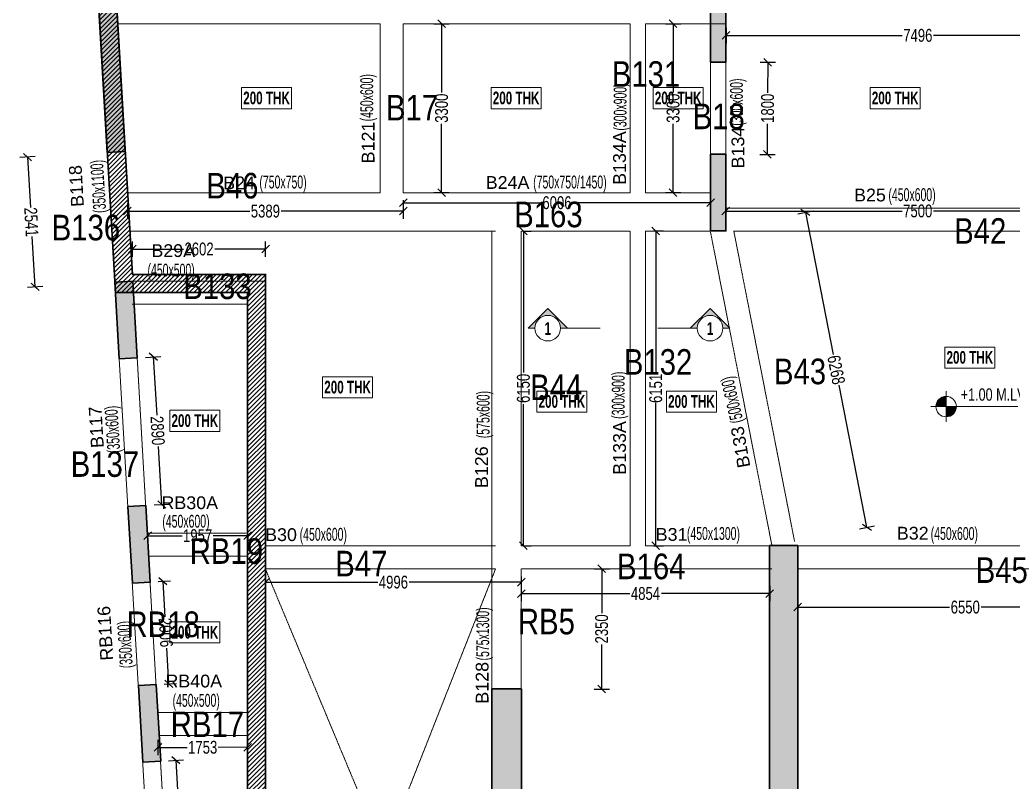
# Model space of a CAD drawing. Header units: millimetres. Extents: x 1 to 75736, y 43 to 63537.
# Drawn here: x 2665 to 22072, y 31854 to 46750 of the extents above; entities that cross this region are included whole.
import ezdxf
from ezdxf.enums import TextEntityAlignment as Align

# ---------------------------------------------------------------- set-up
doc = ezdxf.new("R2010")
doc.units = ezdxf.units.MM
doc.linetypes.add('HIDDEN', pattern=[0.375, 0.25, -0.125])
for name, color, linetype, lineweight in [('A-FLOR-IDEN', 11, 'Continuous', 9), ('A-HIDD-ABVE', 8, 'HIDDEN', 20), ('G-____-____-DIMS', 7, 'Continuous', 9), ('G-ANNO-SYMB', 1, 'Continuous', 9), ('S-BEAM', 7, 'Continuous', 18), ('S-BEAM-IDEN', 2, 'Continuous', 9), ('S-COL HATCH', 9, 'Continuous', 0), ('S-COLS', 5, 'Continuous', 35)]:
    doc.layers.add(name, color=color, linetype=linetype, lineweight=lineweight)
for name, color, linetype in [('Abhinav working', 6, 'Continuous'), ('Beam Nos', 7, 'Continuous'), ('changes', 7, 'Continuous'), ('S-CUTOUT', 1, 'Continuous')]:
    doc.layers.add(name, color=color, linetype=linetype)
doc.styles.add('Dim.s & Anno.(Misc.)', font='ARIALN.TTF')
doc.styles.add('SC-BBS1', font='SansSerif')
doc.styles.add('SOBHA', font='swisscl.ttf')
doc.styles.add('Swis721 LtCn BT', font='swisscl.ttf', dxfattribs={"width": 0.9, "height": 233.355162})
doc.styles.add('Swis721 LtCn BT_1', font='swisscl.ttf', dxfattribs={"height": 240})
doc.styles.add('Swis721 LtCn BT_B', font='', dxfattribs={"width": 0.9, "height": 246.918336})
doc.styles.get('Swis721 LtCn BT_B').set_extended_font_data('Swis721 LtCn BT', bold=True)
doc.dimstyles.new('S-100', dxfattribs={"dimscale": 100, "dimtxt": 2.5, "dimasz": 1.5, "dimexe": 1.5, "dimexo": 1.5, "dimgap": 0.1, "dimtad": 0, "dimdec": 0, "dimrnd": 0.0005, "dimzin": 0, "dimdsep": 46, "dimtxsty": 'SOBHA', "dimblk": 'OBLIQUE', "dimcen": 0.09, "dimclrd": 8, "dimclre": 8, "dimclrt": 6, "dimadec": 0, "dimazin": 0, "dimtfac": 1, "dimtdec": 0, "dimtofl": 0, "dimtmove": 0, "dimatfit": 3, "dimfxl": 1.5, "dimfxlon": 1, "dimtolj": 1, "dimtzin": 0, "dimlwd": -1, "dimlwe": -1, "dimarcsym": 0})

# ---------------------------------------------------------------- blocks, each defined once
blk = doc.blocks.new('Spot Elevations - M_Spot Elevation - Target Filled-23738-FIRST FLOOR  FRAMING PLAN _NTA_')
at = {"layer": 'G-____-____-DIMS'}
h = blk.add_hatch(color=256, dxfattribs=at)
edge = h.paths.add_edge_path(flags=0)
edge.add_line((0, 0), (-2, 0))
edge.add_arc((0, 0), 2, 90, 180, ccw=False)
edge.add_line((0, 2), (0, 0))
h = blk.add_hatch(color=256, dxfattribs=at)
edge = h.paths.add_edge_path(flags=0)
edge.add_line((0, 0), (2, 0))
edge.add_arc((0, 0), 2, 270, 360, ccw=False)
edge.add_line((0, -2), (0, 0))
for p, q in [((0, -3), (0, 3)), ((-3, 0), (14, 0))]:
    blk.add_line(p, q, dxfattribs=at)
blk.add_circle((0, 0), 2, dxfattribs=at)
blk = doc.blocks.new('Detail View - M_Section Head - Structural Type 1-785420-STILT FLOOR FRAMING PLAN')
at = {"layer": 'G-ANNO-SYMB'}
h = blk.add_hatch(color=9, dxfattribs=at)
edge = h.paths.add_edge_path(flags=0)
edge.add_line((-8.5, 0), (-9.86, 0))
edge.add_line((-9.86, 0), (-5.99, 3.87))
edge.add_line((-5.99, 3.87), (-2.12, 0))
edge.add_line((-2.12, 0), (-3.5, 0))
edge.add_arc((-6, 0), 2.5, 360, 540)
for p, q in [((-5.99, 3.87), (-9.86, 0)), ((-5.99, 3.87), (-2.12, 0)), ((-8.5, 0), (-9.86, 0)), ((-3.5, 0), (-2.12, 0))]:
    blk.add_line(p, q, dxfattribs=at)
at = {"layer": 'G-ANNO-SYMB', "color": 5}
for p, q in [((-5.99, 3.87), (-9.86, 0)), ((-2.12, 0), (-5.99, 3.87)), ((-9.86, 0), (-8.5, 0)), ((-3.5, 0), (4.24, 0)), ((-3.5, 0), (-2.12, 0))]:
    blk.add_line(p, q, dxfattribs=at)
at = {"layer": 'G-ANNO-SYMB'}
blk.add_arc((-6, 0), 2.5, 360, 180, dxfattribs=at)
at = {"layer": 'G-ANNO-SYMB', "color": 5}
for start, end in [(360, 180), (180, 360)]:
    blk.add_arc((-6, 0), 2.5, start, end, dxfattribs=at)
blk = doc.blocks.new('A$C89844c14')
at = {"layer": 'S-COL HATCH', "transparency": 33554687}
h = blk.add_hatch(dxfattribs=at)
h.set_pattern_fill('ANSI31', color=256, scale=500)
h.set_pattern_definition([(45, (-31243118.95, 21573255.045), (-44.19417382, 44.19417382), [])])
edge = h.paths.add_edge_path()
edge.add_line((-12641, -10574), (46763, -10574))
edge.add_line((46763, -10574), (50159, -10424))
edge.add_line((50159, -10424), (50159, 18363))
edge.add_arc((65987, 101152), 84288, 235.33184, 259.17631, ccw=False)
edge.add_arc((-8443, 269), 41200, 49.9962, 101.0852)
edge.add_line((-16364, 40700), (-15224, 21151))
edge.add_line((-15224, 21151), (-12641, 21151))
edge.add_line((-12641, 21151), (-12641, -10574))
edge = h.paths.add_edge_path(flags=16)
edge.add_line((-12291, -10224), (46756, -10224))
edge.add_line((46756, -10224), (49809, -10089))
edge.add_line((49809, -10089), (49809, 18075))
edge.add_arc((65987, 101152), 84638, 235.32076, 258.98032, ccw=False)
edge.add_arc((-8443, 269), 40850, 49.9733, 100.6568)
edge.add_line((-15997, 40415), (-14893, 21501))
edge.add_line((-14893, 21501), (-12291, 21501))
edge.add_line((-12291, 21501), (-12291, -10224))
h = blk.add_hatch(color=256, dxfattribs=at)
h.dxf.hatch_style = 1
h.paths.add_polyline_path([(-15224, 27151), (-15573, 27131), (-15384, 23886), (-15034, 23907)])
h = blk.add_hatch(color=256, dxfattribs=at)
h.dxf.hatch_style = 1
h.paths.add_polyline_path([(-3596, 25652), (-3296, 25652), (-3296, 27152), (-3596, 27152)])
h = blk.add_hatch(color=256, dxfattribs=at)
h.dxf.hatch_style = 1
h.paths.add_polyline_path([(-3596, 25652), (-3296, 25652), (-3296, 27152), (-3596, 27152)])
h = blk.add_hatch(color=256, dxfattribs=at)
h.dxf.hatch_style = 1
h.paths.add_polyline_path([(-3596, 22352), (-3296, 22352), (-3296, 23852), (-3596, 23852)])
h = blk.add_hatch(color=256, dxfattribs=at)
h.dxf.hatch_style = 1
h.paths.add_polyline_path([(-3596, 22352), (-3296, 22352), (-3296, 23852), (-3596, 23852)])
h = blk.add_hatch(color=256, dxfattribs=at)
h.dxf.hatch_style = 1
h.paths.add_polyline_path([(-15235, 21349), (-15148, 19852), (-14798, 19872), (-14886, 21370)])
h = blk.add_hatch(color=256, dxfattribs=at)
h.dxf.hatch_style = 1
h.paths.add_polyline_path([(-14979, 16967), (-14892, 15470), (-14543, 15490), (-14630, 16988)])
h = blk.add_hatch(color=256, dxfattribs=at)
h.dxf.hatch_style = 1
h.paths.add_polyline_path([(-14775, 13467), (-14688, 11970), (-14338, 11990), (-14426, 13488)])
at = {"layer": 'S-COLS', "elevation": 0}
for points in [[(-12641, -10574), (46763, -10574), (50159, -10424), (50159, 18363, -0.104418), (18042, 31828, 0.226686), (-16364, 40700), (-15224, 21151), (-12641, 21151)], [(-12291, -10224), (46756, -10224), (49809, -10089), (49809, 18075, -0.103603), (17829, 31550, 0.224825), (-15997, 40415), (-14893, 21501), (-12291, 21501)]]:
    blk.add_lwpolyline(points, format="xyb", close=True, dxfattribs=at)
for points in [[(-15573, 27131), (-15224, 27151), (-15034, 23907), (-15384, 23886)], [(-3596, 25652), (-3296, 25652), (-3296, 27152), (-3596, 27152)], [(-3596, 25652), (-3296, 25652), (-3296, 27152), (-3596, 27152)], [(-3596, 22352), (-3296, 22352), (-3296, 23852), (-3596, 23852)], [(-3596, 22352), (-3296, 22352), (-3296, 23852), (-3596, 23852)], [(-15235, 21349), (-14886, 21370), (-14798, 19872), (-15148, 19852)], [(-14979, 16967), (-14630, 16988), (-14543, 15490), (-14892, 15470)], [(-14775, 13467), (-14426, 13488), (-14338, 11990), (-14688, 11970)]]:
    blk.add_lwpolyline(points, close=True, dxfattribs=at)
blk = doc.blocks.new('A$C0bd9de3c')
at = {"layer": 'S-COL HATCH', "transparency": 33554687}
h = blk.add_hatch(color=256, dxfattribs=at)
h.dxf.hatch_style = 1
h.paths.add_polyline_path([(-2446, 5200), (-2446, 4800), (2304, 4800), (2304, 5200)])
h.paths.add_polyline_path([(-2446, 5200), (-1896, 5200), (-1896, 16200), (-2446, 16200)])
h = blk.add_hatch(color=256, dxfattribs=at)
h.dxf.hatch_style = 1
h.paths.add_polyline_path([(-2086, 1900), (-2086, 2800), (-2486, 2800), (-2486, 2300), (-7296, 2300), (-7296, 13400), (-7871, 13403), (-7871, 1900)])
at = {"layer": 'S-COLS'}
blk.add_lwpolyline([(-2446, 5200), (-2446, 16200), (-1896, 16200), (-1896, 5200), (-2446, 5200)], dxfattribs=at)
blk.add_lwpolyline([(-7871, 1903), (-2086, 1900), (-2086, 2800), (-2486, 2800), (-2486, 2300), (-7296, 2300), (-7296, 13400), (-7871, 13403)], close=True, dxfattribs=at)
blk = doc.blocks.new('_OBLIQUE')
at = {"color": 0, "linetype": 'ByBlock'}
blk.add_line((-0.5, -0.5), (0.5, 0.5), dxfattribs=at)
blk = doc.blocks.new('*D221')
at = {"layer": 'changes', "color": 8, "transparency": 16777216}
for p, q in [((16462, 46596), (16462, 46296)), ((23958, 46596), (23958, 46296)), ((16462, 46446), (19904, 46446)), ((23958, 46446), (20516, 46446))]:
    blk.add_line(p, q, dxfattribs=at)
at = {"layer": 'Defpoints', "color": 0, "transparency": 16777216}
for p in [(16462, 46974), (23958, 46974), (23958, 46446)]:
    blk.add_point(p, dxfattribs=at)
at = {"layer": 'changes', "color": 8, "transparency": 16777216, "xscale": 150, "yscale": 150, "zscale": 150, "rotation": 180}
blk.add_blockref('_OBLIQUE', (16462, 46446), dxfattribs=at)
at = {"layer": 'changes', "color": 8, "transparency": 16777216, "xscale": 150, "yscale": 150, "zscale": 150}
blk.add_blockref('_OBLIQUE', (23958, 46446), dxfattribs=at)
at = {"layer": 'changes', "color": 6, "transparency": 16777216, "insert": (20210, 46446), "char_height": 250, "attachment_point": 5, "style": 'SOBHA'}
blk.add_mtext('\\A1;7496', dxfattribs=at)
blk = doc.blocks.new('*D223')
at = {"layer": 'changes', "color": 8, "transparency": 16777216}
for p, q in [((10756, 46674), (11056, 46674)), ((10906, 46674), (10906, 45330)), ((10906, 43374), (10906, 44717)), ((10756, 43374), (11056, 43374))]:
    blk.add_line(p, q, dxfattribs=at)
at = {"layer": 'Defpoints', "color": 0, "transparency": 16777216}
for p in [(10156, 46674), (10906, 46674), (10156, 43374)]:
    blk.add_point(p, dxfattribs=at)
at = {"layer": 'changes', "color": 8, "transparency": 16777216, "xscale": 150, "yscale": 150, "zscale": 150}
for p, rotation in [((10906, 46674), 90), ((10906, 43374), 270)]:
    blk.add_blockref('_OBLIQUE', p, dxfattribs=dict(at, rotation=rotation))
at = {"layer": 'changes', "color": 6, "transparency": 16777216, "insert": (10906, 45024), "char_height": 250, "attachment_point": 5, "rotation": 90, "style": 'SOBHA'}
blk.add_mtext('\\A1;3300', dxfattribs=at)
blk = doc.blocks.new('*D224')
at = {"layer": 'changes', "color": 8, "transparency": 16777216}
for p, q in [((17127, 45922), (17427, 45921)), ((17277, 45922), (17275, 45326)), ((17272, 44122), (17274, 44718)), ((17122, 44122), (17422, 44121))]:
    blk.add_line(p, q, dxfattribs=at)
at = {"layer": 'Defpoints', "color": 0, "transparency": 16777216}
for p in [(16163, 45925), (16158, 44125), (17272, 44122)]:
    blk.add_point(p, dxfattribs=at)
at = {"layer": 'changes', "color": 8, "transparency": 16777216, "xscale": 150, "yscale": 150, "zscale": 150}
for p, rotation in [((17277, 45922), 89.85025412342412), ((17272, 44122), 269.8502541234241)]:
    blk.add_blockref('_OBLIQUE', p, dxfattribs=dict(at, rotation=rotation))
at = {"layer": 'changes', "color": 6, "transparency": 16777216, "insert": (17275, 45022), "char_height": 250, "attachment_point": 5, "rotation": 89.8503, "style": 'SOBHA'}
blk.add_mtext('\\A1;1800', dxfattribs=at)
blk = doc.blocks.new('*D248')
at = {"layer": 'changes', "color": 8, "transparency": 16777216}
for p, q in [((16458, 43015), (16458, 42865)), ((16458, 43015), (19902, 43015)), ((23958, 43015), (20514, 43015)), ((23958, 43015), (23958, 42865))]:
    blk.add_line(p, q, dxfattribs=at)
at = {"layer": 'Defpoints', "color": 0, "transparency": 16777216}
for p in [(16458, 43074), (23958, 43074), (23958, 43015)]:
    blk.add_point(p, dxfattribs=at)
at = {"layer": 'changes', "color": 8, "transparency": 16777216, "xscale": 150, "yscale": 150, "zscale": 150, "rotation": 180}
blk.add_blockref('_OBLIQUE', (16458, 43015), dxfattribs=at)
at = {"layer": 'changes', "color": 8, "transparency": 16777216, "xscale": 150, "yscale": 150, "zscale": 150}
blk.add_blockref('_OBLIQUE', (23958, 43015), dxfattribs=at)
at = {"layer": 'changes', "color": 6, "transparency": 16777216, "insert": (20208, 43015), "char_height": 250, "attachment_point": 5, "style": 'SOBHA'}
blk.add_mtext('\\A1;7500', dxfattribs=at)
blk = doc.blocks.new('*D249')
at = {"layer": 'changes', "color": 8, "transparency": 16777216}
for p, q in [((17868, 42959), (18163, 43016)), ((18015, 42987), (18557, 40213)), ((19216, 36835), (18674, 39610)), ((19068, 36806), (19363, 36864))]:
    blk.add_line(p, q, dxfattribs=at)
at = {"layer": 'Defpoints', "color": 0, "transparency": 16777216}
for p in [(16162, 42626), (19216, 36835), (17362, 36474)]:
    blk.add_point(p, dxfattribs=at)
at = {"layer": 'changes', "color": 8, "transparency": 16777216, "xscale": 150, "yscale": 150, "zscale": 150}
for p, rotation in [((18015, 42987), 101.0395066773819), ((19216, 36835), 281.0395066773819)]:
    blk.add_blockref('_OBLIQUE', p, dxfattribs=dict(at, rotation=rotation))
at = {"layer": 'changes', "color": 6, "transparency": 16777216, "insert": (18615, 39911), "char_height": 250, "attachment_point": 5, "rotation": 281.0395, "style": 'SOBHA'}
blk.add_mtext('\\A1;6268', dxfattribs=at)
blk = doc.blocks.new('*D250')
at = {"layer": 'changes', "color": 8, "transparency": 16777216}
for p, q in [((12504, 42624), (12654, 42624)), ((12504, 42624), (12504, 39856)), ((12504, 36474), (12504, 39241)), ((12504, 36474), (12654, 36474))]:
    blk.add_line(p, q, dxfattribs=at)
at = {"layer": 'Defpoints', "color": 0, "transparency": 16777216}
for p in [(12462, 42624), (12504, 42624), (12462, 36474)]:
    blk.add_point(p, dxfattribs=at)
at = {"layer": 'changes', "color": 8, "transparency": 16777216, "xscale": 150, "yscale": 150, "zscale": 150}
for p, rotation in [((12504, 42624), 90), ((12504, 36474), 270)]:
    blk.add_blockref('_OBLIQUE', p, dxfattribs=dict(at, rotation=rotation))
at = {"layer": 'changes', "color": 6, "transparency": 16777216, "insert": (12504, 39549), "char_height": 250, "attachment_point": 5, "rotation": 90, "style": 'SOBHA'}
blk.add_mtext('\\A1;6150', dxfattribs=at)
blk = doc.blocks.new('*D251')
at = {"layer": 'changes', "color": 8, "transparency": 16777216}
for p, q in [((17862, 35424), (17862, 35124)), ((24412, 35424), (24412, 35124)), ((17862, 35274), (20830, 35274)), ((24412, 35274), (21445, 35274))]:
    blk.add_line(p, q, dxfattribs=at)
at = {"layer": 'Defpoints', "color": 0, "transparency": 16777216}
for p in [(17862, 36024), (24412, 36024), (24412, 35274)]:
    blk.add_point(p, dxfattribs=at)
at = {"layer": 'changes', "color": 8, "transparency": 16777216, "xscale": 150, "yscale": 150, "zscale": 150, "rotation": 180}
blk.add_blockref('_OBLIQUE', (17862, 35274), dxfattribs=at)
at = {"layer": 'changes', "color": 8, "transparency": 16777216, "xscale": 150, "yscale": 150, "zscale": 150}
blk.add_blockref('_OBLIQUE', (24412, 35274), dxfattribs=at)
at = {"layer": 'changes', "color": 6, "transparency": 16777216, "insert": (21137, 35274), "char_height": 250, "attachment_point": 5, "style": 'SOBHA'}
blk.add_mtext('\\A1;6550', dxfattribs=at)
blk = doc.blocks.new('*D252')
at = {"layer": 'changes', "color": 8, "transparency": 16777216}
for p, q in [((4767, 43162), (4767, 42862)), ((10156, 43162), (10156, 42862)), ((4767, 43012), (7155, 43012)), ((10156, 43012), (7768, 43012))]:
    blk.add_line(p, q, dxfattribs=at)
at = {"layer": 'Defpoints', "color": 0, "transparency": 16777216}
for p in [(4767, 43374, 0), (10156, 43374), (10156, 43012)]:
    blk.add_point(p, dxfattribs=at)
at = {"layer": 'changes', "color": 8, "transparency": 16777216, "xscale": 150, "yscale": 150, "zscale": 150, "rotation": 180}
blk.add_blockref('_OBLIQUE', (4767, 43012), dxfattribs=at)
at = {"layer": 'changes', "color": 8, "transparency": 16777216, "xscale": 150, "yscale": 150, "zscale": 150}
blk.add_blockref('_OBLIQUE', (10156, 43012), dxfattribs=at)
at = {"layer": 'changes', "color": 6, "transparency": 16777216, "insert": (7462, 43012), "char_height": 250, "attachment_point": 5, "style": 'SOBHA'}
blk.add_mtext('\\A1;5389', dxfattribs=at)
blk = doc.blocks.new('*D253')
at = {"layer": 'changes', "color": 8, "transparency": 16777216}
for p, q in [((7467, 35874), (7467, 35612)), ((7467, 35762), (9656, 35762)), ((12462, 35762), (10273, 35762)), ((12462, 35874), (12462, 35612))]:
    blk.add_line(p, q, dxfattribs=at)
at = {"layer": 'Defpoints', "color": 0, "transparency": 16777216}
for p in [(7467, 36024), (12462, 36024), (12462, 35762)]:
    blk.add_point(p, dxfattribs=at)
at = {"layer": 'changes', "color": 8, "transparency": 16777216, "xscale": 150, "yscale": 150, "zscale": 150, "rotation": 180}
blk.add_blockref('_OBLIQUE', (7467, 35762), dxfattribs=at)
at = {"layer": 'changes', "color": 8, "transparency": 16777216, "xscale": 150, "yscale": 150, "zscale": 150}
blk.add_blockref('_OBLIQUE', (12462, 35762), dxfattribs=at)
at = {"layer": 'changes', "color": 6, "transparency": 16777216, "insert": (9964, 35762), "char_height": 250, "attachment_point": 5, "style": 'SOBHA'}
blk.add_mtext('\\A1;4996', dxfattribs=at)
blk = doc.blocks.new('*D254')
at = {"layer": 'changes', "color": 8, "transparency": 16777216}
for p, q in [((13883, 36024), (14183, 36024)), ((14033, 36024), (14033, 35155)), ((14033, 33674), (14033, 34542)), ((13883, 33674), (14183, 33674))]:
    blk.add_line(p, q, dxfattribs=at)
at = {"layer": 'Defpoints', "color": 0, "transparency": 16777216}
for p in [(11962, 36024), (14033, 36024), (11962, 33674)]:
    blk.add_point(p, dxfattribs=at)
at = {"layer": 'changes', "color": 8, "transparency": 16777216, "xscale": 150, "yscale": 150, "zscale": 150}
for p, rotation in [((14033, 36024), 90), ((14033, 33674), 270)]:
    blk.add_blockref('_OBLIQUE', p, dxfattribs=dict(at, rotation=rotation))
at = {"layer": 'changes', "color": 6, "transparency": 16777216, "insert": (14033, 34849), "char_height": 250, "attachment_point": 5, "rotation": 90, "style": 'SOBHA'}
blk.add_mtext('\\A1;2350', dxfattribs=at)
blk = doc.blocks.new('*D342')
at = {"layer": 'changes', "color": 8, "transparency": 16777216}
for p, q in [((15279, 46674), (15579, 46674)), ((15429, 46674), (15429, 45330)), ((15429, 43374), (15429, 44717)), ((15279, 43374), (15579, 43374))]:
    blk.add_line(p, q, dxfattribs=at)
at = {"layer": 'Defpoints', "color": 0, "transparency": 16777216}
for p in [(14894, 46674), (15429, 46674), (14894, 43374)]:
    blk.add_point(p, dxfattribs=at)
at = {"layer": 'changes', "color": 8, "transparency": 16777216, "xscale": 150, "yscale": 150, "zscale": 150}
for p, rotation in [((15429, 46674), 90), ((15429, 43374), 270)]:
    blk.add_blockref('_OBLIQUE', p, dxfattribs=dict(at, rotation=rotation))
at = {"layer": 'changes', "color": 6, "transparency": 16777216, "insert": (15429, 45024), "char_height": 250, "attachment_point": 5, "rotation": 90, "style": 'SOBHA'}
blk.add_mtext('\\A1;3300', dxfattribs=at)
blk = doc.blocks.new('*D343')
at = {"layer": 'changes', "color": 8, "transparency": 16777216}
for p, q in [((15044, 42625), (15239, 42625)), ((15089, 42625), (15089, 39834)), ((15089, 36474), (15089, 39264)), ((15044, 36474), (15239, 36474))]:
    blk.add_line(p, q, dxfattribs=at)
at = {"layer": 'Defpoints', "color": 0, "transparency": 16777216}
for p in [(14894, 42625, 0), (15089, 42625), (14894, 36474, 0)]:
    blk.add_point(p, dxfattribs=at)
at = {"layer": 'changes', "color": 8, "transparency": 16777216, "xscale": 150, "yscale": 150, "zscale": 150}
for p, rotation in [((15089, 42625), 90), ((15089, 36474), 270)]:
    blk.add_blockref('_OBLIQUE', p, dxfattribs=dict(at, rotation=rotation))
at = {"layer": 'changes', "color": 6, "transparency": 16777216, "insert": (15089, 39549), "char_height": 250, "attachment_point": 5, "rotation": 90, "style": 'SOBHA'}
blk.add_mtext('\\A1;6151', dxfattribs=at)
blk = doc.blocks.new('*D344')
at = {"layer": 'changes', "color": 8, "transparency": 16777216}
for p, q in [((4865, 42121), (4865, 42421)), ((7467, 42121), (7467, 42421)), ((4865, 42271), (5859, 42271)), ((7467, 42271), (6472, 42271))]:
    blk.add_line(p, q, dxfattribs=at)
at = {"layer": 'Defpoints', "color": 0, "transparency": 16777216}
for p in [(7467, 42271), (4865, 41775), (7467, 41775)]:
    blk.add_point(p, dxfattribs=at)
at = {"layer": 'changes', "color": 8, "transparency": 16777216, "xscale": 150, "yscale": 150, "zscale": 150, "rotation": 180}
blk.add_blockref('_OBLIQUE', (4865, 42271), dxfattribs=at)
at = {"layer": 'changes', "color": 8, "transparency": 16777216, "xscale": 150, "yscale": 150, "zscale": 150}
blk.add_blockref('_OBLIQUE', (7467, 42271), dxfattribs=at)
at = {"layer": 'changes', "color": 6, "transparency": 16777216, "insert": (6166, 42271), "char_height": 250, "attachment_point": 5, "style": 'SOBHA'}
blk.add_mtext('\\A1;2602', dxfattribs=at)
blk = doc.blocks.new('*D347')
at = {"layer": 'changes', "color": 8, "transparency": 16777216}
for p, q in [((2964, 44077), (2665, 44060)), ((2815, 44068), (2872, 43084)), ((2963, 41532), (2906, 42516)), ((3113, 41540), (2813, 41523))]:
    blk.add_line(p, q, dxfattribs=at)
at = {"layer": 'Defpoints', "color": 0, "transparency": 16777216}
for p in [(2815, 44068), (4374, 44160), (4523, 41623)]:
    blk.add_point(p, dxfattribs=at)
at = {"layer": 'changes', "color": 8, "transparency": 16777216, "xscale": 150, "yscale": 150, "zscale": 150}
for p, rotation in [((2815, 44068), 93.3499650902201), ((2963, 41532), 273.3499650902201)]:
    blk.add_blockref('_OBLIQUE', p, dxfattribs=dict(at, rotation=rotation))
at = {"layer": 'changes', "color": 6, "transparency": 16777216, "insert": (2889, 42800), "char_height": 250, "attachment_point": 5, "rotation": 273.35, "style": 'SOBHA'}
blk.add_mtext('\\A1;2541', dxfattribs=at)
blk = doc.blocks.new('*D348')
at = {"layer": 'changes', "color": 8, "transparency": 16777216}
for p, q in [((5122, 40155), (5421, 40173)), ((5272, 40164), (5338, 39028)), ((5440, 37279), (5374, 38416)), ((5290, 37271), (5590, 37288))]:
    blk.add_line(p, q, dxfattribs=at)
at = {"layer": 'Defpoints', "color": 0, "transparency": 16777216}
for p in [(4960, 40146), (5440, 37279), (5128, 37261)]:
    blk.add_point(p, dxfattribs=at)
at = {"layer": 'changes', "color": 8, "transparency": 16777216, "xscale": 150, "yscale": 150, "zscale": 150}
for p, rotation in [((5272, 40164), 93.33900045428194), ((5440, 37279), 273.3390004542819)]:
    blk.add_blockref('_OBLIQUE', p, dxfattribs=dict(at, rotation=rotation))
at = {"layer": 'changes', "color": 6, "transparency": 16777216, "insert": (5356, 38722), "char_height": 250, "attachment_point": 5, "rotation": 273.339, "style": 'SOBHA'}
blk.add_mtext('\\A1;2890', dxfattribs=at)
blk = doc.blocks.new('*D362')
at = {"layer": 'changes', "color": 8, "transparency": 16777216}
for p, q in [((10156, 43224), (10156, 43025)), ((10156, 43175), (12852, 43176)), ((16162, 43177), (13466, 43176)), ((16162, 43226), (16162, 43027))]:
    blk.add_line(p, q, dxfattribs=at)
at = {"layer": 'Defpoints', "color": 0, "transparency": 16777216}
for p in [(10156, 43374), (16162, 43376), (16162, 43177)]:
    blk.add_point(p, dxfattribs=at)
at = {"layer": 'changes', "color": 8, "transparency": 16777216, "xscale": 150, "yscale": 150, "zscale": 150}
for p, rotation in [((10156, 43175), 180.0223191517796), ((16162, 43177), 0.0223191517796016)]:
    blk.add_blockref('_OBLIQUE', p, dxfattribs=dict(at, rotation=rotation))
at = {"layer": 'changes', "color": 6, "transparency": 16777216, "insert": (13159, 43176), "char_height": 250, "attachment_point": 5, "rotation": 0.0223, "style": 'SOBHA'}
blk.add_mtext('\\A1;6006', dxfattribs=at)
blk = doc.blocks.new('*D363')
at = {"layer": 'changes', "color": 8, "transparency": 16777216}
for p, q in [((12462, 35689), (12462, 35389)), ((12462, 35539), (14580, 35539)), ((17316, 35539), (15199, 35539)), ((17316, 35689), (17316, 35389))]:
    blk.add_line(p, q, dxfattribs=at)
at = {"layer": 'Defpoints', "color": 0, "transparency": 16777216}
for p in [(12462, 36024), (17316, 36024), (17316, 35539)]:
    blk.add_point(p, dxfattribs=at)
at = {"layer": 'changes', "color": 8, "transparency": 16777216, "xscale": 150, "yscale": 150, "zscale": 150, "rotation": 180}
blk.add_blockref('_OBLIQUE', (12462, 35539), dxfattribs=at)
at = {"layer": 'changes', "color": 8, "transparency": 16777216, "xscale": 150, "yscale": 150, "zscale": 150}
blk.add_blockref('_OBLIQUE', (17316, 35539), dxfattribs=at)
at = {"layer": 'changes', "color": 6, "transparency": 16777216, "insert": (14889, 35539), "char_height": 250, "attachment_point": 5, "style": 'SOBHA'}
blk.add_mtext('\\A1;4854', dxfattribs=at)
blk = doc.blocks.new('*D375')
at = {"layer": 'changes', "color": 8, "transparency": 16777216}
for p, q in [((5569, 32272), (5864, 32289)), ((5714, 32280), (5753, 31585)), ((5827, 30277), (5787, 30973)), ((5682, 30269), (5976, 30286))]:
    blk.add_line(p, q, dxfattribs=at)
at = {"layer": 'Defpoints', "color": 0, "transparency": 16777216}
for p in [(5419, 32264), (5714, 32280), (5532, 30261)]:
    blk.add_point(p, dxfattribs=at)
at = {"layer": 'changes', "color": 8, "transparency": 16777216, "xscale": 150, "yscale": 150, "zscale": 150}
for p, rotation in [((5714, 32280), 93.21498710127383), ((5827, 30277), 273.2149871012738)]:
    blk.add_blockref('_OBLIQUE', p, dxfattribs=dict(at, rotation=rotation))
at = {"layer": 'changes', "color": 6, "transparency": 16777216, "insert": (5770, 31279), "char_height": 250, "attachment_point": 5, "rotation": 273.215, "style": 'SOBHA'}
blk.add_mtext('\\A1;2006', dxfattribs=at)
blk = doc.blocks.new('*D376')
at = {"layer": 'changes', "color": 8, "transparency": 16777216}
for p, q in [((5360, 32682), (5361, 32382)), ((7114, 32685), (7114, 32385)), ((5361, 32532), (5933, 32533)), ((7114, 32535), (6541, 32534))]:
    blk.add_line(p, q, dxfattribs=at)
at = {"layer": 'Defpoints', "color": 0, "transparency": 16777216}
for p in [(5360, 33216), (7113, 33218), (7114, 32535)]:
    blk.add_point(p, dxfattribs=at)
at = {"layer": 'changes', "color": 8, "transparency": 16777216, "xscale": 150, "yscale": 150, "zscale": 150}
for p, rotation in [((5361, 32532), 180.0830778854799), ((7114, 32535), 0.0830778854799461)]:
    blk.add_blockref('_OBLIQUE', p, dxfattribs=dict(at, rotation=rotation))
at = {"layer": 'changes', "color": 6, "transparency": 16777216, "insert": (6237, 32534), "char_height": 250, "attachment_point": 5, "rotation": 0.0831, "style": 'SOBHA'}
blk.add_mtext('\\A1;1753', dxfattribs=at)
blk = doc.blocks.new('*D377')
at = {"layer": 'changes', "color": 8, "transparency": 16777216}
for p, q in [((5365, 35772), (5608, 35787)), ((5458, 35778), (5499, 35083)), ((5575, 33775), (5535, 34470)), ((5482, 33770), (5725, 33784))]:
    blk.add_line(p, q, dxfattribs=at)
at = {"layer": 'Defpoints', "color": 0, "transparency": 16777216}
for p in [(5215, 35764), (5458, 35778), (5332, 33761)]:
    blk.add_point(p, dxfattribs=at)
at = {"layer": 'changes', "color": 8, "transparency": 16777216, "xscale": 150, "yscale": 150, "zscale": 150}
for p, rotation in [((5458, 35778), 93.33900042170858), ((5575, 33775), 273.3390004217086)]:
    blk.add_blockref('_OBLIQUE', p, dxfattribs=dict(at, rotation=rotation))
at = {"layer": 'changes', "color": 6, "transparency": 16777216, "insert": (5517, 34777), "char_height": 250, "attachment_point": 5, "rotation": 273.339, "style": 'SOBHA'}
blk.add_mtext('\\A1;2006', dxfattribs=at)
blk = doc.blocks.new('*D378')
at = {"layer": 'changes', "color": 8, "transparency": 16777216}
for p, q in [((5160, 36669), (5160, 36519)), ((5160, 36669), (5835, 36669)), ((7117, 36669), (6441, 36669)), ((7117, 36669), (7117, 36519))]:
    blk.add_line(p, q, dxfattribs=at)
at = {"layer": 'Defpoints', "color": 0, "transparency": 16777216}
for p in [(5160, 36718), (7117, 36718), (7117, 36669)]:
    blk.add_point(p, dxfattribs=at)
at = {"layer": 'changes', "color": 8, "transparency": 16777216, "xscale": 150, "yscale": 150, "zscale": 150, "rotation": 180}
blk.add_blockref('_OBLIQUE', (5160, 36669), dxfattribs=at)
at = {"layer": 'changes', "color": 8, "transparency": 16777216, "xscale": 150, "yscale": 150, "zscale": 150}
blk.add_blockref('_OBLIQUE', (7117, 36669), dxfattribs=at)
at = {"layer": 'changes', "color": 6, "transparency": 16777216, "insert": (6138, 36669), "char_height": 250, "attachment_point": 5, "style": 'SOBHA'}
blk.add_mtext('\\A1;1957', dxfattribs=at)

msp = doc.modelspace()

# ---------------------------------------------------------------- linework, layer by layer
at = {"layer": 'A-FLOR-IDEN', "color": 8, "elevation": 0, "flags": 128}
for points in [[(7973.2, 45425.8), (7973.2, 45013.9), (6995.7, 45013.9), (6995.7, 45425.8)], [(7973.2, 45425.8), (7973.2, 45013.9), (6995.7, 45013.9), (6995.7, 45425.8)], [(12849.7, 45425.8), (12849.7, 45013.9), (11872.2, 45013.9), (11872.2, 45425.8)], [(12849.7, 45425.8), (12849.7, 45013.9), (11872.2, 45013.9), (11872.2, 45425.8)], [(16015.7, 45425.8), (16015.7, 45013.9), (15038.2, 45013.9), (15038.2, 45425.8)], [(16015.7, 45425.8), (16015.7, 45013.9), (15038.2, 45013.9), (15038.2, 45425.8)], [(20255.7, 45425.8), (20255.7, 45013.9), (19278.2, 45013.9), (19278.2, 45425.8)], [(20255.7, 45425.8), (20255.7, 45013.9), (19278.2, 45013.9), (19278.2, 45425.8)]]:
    msp.add_lwpolyline(points, close=True, dxfattribs=at)
at = {"layer": 'A-FLOR-IDEN', "color": 8, "flags": 128}
for points in [[(21714.9, 40356.6), (21714.9, 39944.8), (20737.4, 39944.8), (20737.4, 40356.6)], [(21714.9, 40356.6), (21714.9, 39944.8), (20737.4, 39944.8), (20737.4, 40356.6)], [(9556.9, 39775.1), (9556.9, 39363.3), (8579.4, 39363.3), (8579.4, 39775.1)], [(9556.9, 39775.1), (9556.9, 39363.3), (8579.4, 39363.3), (8579.4, 39775.1)], [(13743.9, 39495.1), (13743.9, 39083.3), (12766.4, 39083.3), (12766.4, 39495.1)], [(13743.9, 39495.1), (13743.9, 39083.3), (12766.4, 39083.3), (12766.4, 39495.1)], [(16275.4, 39495.1), (16275.4, 39083.3), (15297.9, 39083.3), (15297.9, 39495.1)], [(16275.4, 39495.1), (16275.4, 39083.3), (15297.9, 39083.3), (15297.9, 39495.1)], [(6572.2, 39120.3), (6572.2, 38708.5), (5594.7, 38708.5), (5594.7, 39120.3)], [(6572.2, 34985.8), (6572.2, 34574), (5594.7, 34574), (5594.7, 34985.8)]]:
    msp.add_lwpolyline(points, close=True, dxfattribs=at)
at = {"layer": 'A-HIDD-ABVE', "linetype": 'HIDDEN'}
for p, q in [((7460.4, 36023.3), (11960, 25235.7, 0)), ((7460.4, 24606.4), (11960, 36023.3))]:
    msp.add_line(p, q, dxfattribs=at)
at = {"layer": 'S-BEAM', "linetype": 'HIDDEN'}
for p, q in [((4572.5, 46673.3), (9703.9, 46673.3)), ((9703.9, 43373.3, 0), (9703.9, 46674.4, 0)), ((10153.9, 43373.3, 0), (10153.9, 46674.4, 0)), ((10153.9, 46673.3), (14591.7, 46673.3)), ((14891.7, 43373.3, 0), (14891.7, 46673.3, 0)), ((14891.7, 46673.3), (16455.8, 46673.3)), ((16155.8, 44124.5, 0), (16160.5, 45924.4, 0)), ((16455.8, 44124.5, 0), (16455.8, 45924.4, 0)), ((4764.6, 43373.3), (9703.9, 43373.3)), ((10153.9, 43373.3), (14591.7, 43373.3)), ((16455.4, 43373.3), (16455.8, 43373.3)), ((23955.4, 43073.3), (16455.8, 43073.3)), ((4808.4, 42623.3), (11960, 42623.3)), ((11888.9, 36476.7, 0), (11888.9, 42626.7)), ((12460, 42623.3), (14591.7, 42623.3)), ((12460, 36473.3), (12460, 42623.3)), ((14891.7, 36473.3, 0), (14891.7, 42624.5, 0)), ((14891.7, 42623.3), (16155.8, 42623.3)), ((17360, 36473.3), (16155.8, 42623.3, 0)), ((17801.6, 36559.8), (16614.1, 42624.5, 0)), ((23854.9, 42623.3), (16614.4, 42623.3)), ((7460.4, 41641.9, 0), (4857.3, 41641.9, 0)), ((5157.2, 36718.3), (7088.7, 36718.3)), ((7460.4, 36473.3), (11960, 36473.3)), ((14891.7, 36473.3), (17360, 36473.3)), ((17860, 36473.3), (24409.9, 36473.3, 0)), ((5183.4, 36268.3), (7110.4, 36268.3)), ((5193.4, 36023.3, 0), (5357.2, 33215.7, 0)), ((12460, 33673.3), (12460, 36023.3)), ((12460, 36023.3), (17360, 36023.3)), ((13230, 36023.3), (13759.5, 36023.3)), ((17860, 36023.3), (24409.9, 36023.3)), ((5357.1, 33218.3), (7110.4, 33218.3)), ((5383.3, 32768.3), (7110.4, 32768.3))]:
    msp.add_line(p, q, dxfattribs=at)
at = {"layer": 'S-BEAM'}
for p, q in [((14591.7, 43373.3, 0), (14591.7, 46673.3, 0)), ((14891.7, 43373.3), (16155.8, 43373.3)), ((14591.7, 36473.3, 0), (14591.7, 42623.3, 0)), ((7110.4, 41191.9, 0), (4857.3, 41191.9, 0)), ((11888.9, 33676.7, 0), (11888.9, 36476.7)), ((12460, 36473.3), (14591.7, 36473.3)), ((7460.4, 36023.3), (11960, 36023.3))]:
    msp.add_line(p, q, dxfattribs=at)
at = {"layer": 'S-BEAM', "ltscale": 250000, "elevation": 0}
msp.add_lwpolyline([(4603.6, 40123.8), (6582.8, 6199.3)], dxfattribs=at)
at = {"layer": 'S-BEAM', "linetype": 'HIDDEN', "elevation": 0}
for points in [[(4957.7, 40144.4), (5167.2, 36473.3)], [(5383.5, 32765.7), (5561.4, 29715.7)]]:
    msp.add_lwpolyline(points, dxfattribs=at)

# ---------------------------------------------------------------- block references
at = {"layer": 'G-____-____-DIMS', "xscale": 99.99999999999991, "yscale": 99.99999999999991, "zscale": 99.99999999999991}
msp.add_blockref('Spot Elevations - M_Spot Elevation - Target Filled-23738-FIRST FLOOR  FRAMING PLAN _NTA_', (20763.1, 39193.1), dxfattribs=at)
at = {"layer": 'G-ANNO-SYMB', "extrusion": (0, 0, -1), "yscale": 99.99999999999991, "zscale": 99.99999999999991}
for p, xscale in [((-13579.7, 40725.1), -99.99999999999991), ((-15551.5, 40725.1), 99.99999999999991)]:
    msp.add_blockref('Detail View - M_Section Head - Structural Type 1-785420-STILT FLOOR FRAMING PLAN', p, dxfattribs=dict(at, xscale=xscale))
at = {"layer": 'S-COL HATCH', "color": 4}
msp.add_blockref('A$C89844c14', (19755.6, 20273.3), dxfattribs=at)
at = {"layer": 'S-CUTOUT'}
msp.add_blockref('A$C0bd9de3c', (19759.5, 20276.7, 0), dxfattribs=at)

# ---------------------------------------------------------------- texts
at = {"layer": 'A-FLOR-IDEN', "color": 1, "char_height": 246.92, "width": 1155, "attachment_point": 2, "line_spacing_factor": 0.964267, "style": 'Swis721 LtCn BT_B'}
for insert in [(7484.4, 45347.7), (7484.4, 45347.7), (12360.9, 45347.7), (12360.9, 45347.7), (15526.9, 45347.7), (15526.9, 45347.7), (19766.9, 45347.7), (19766.9, 45347.7), (21226.2, 40278.6), (21226.2, 40278.6), (9068.2, 39697.1), (9068.2, 39697.1), (13255.2, 39417.1), (13255.2, 39417.1), (15786.7, 39417.1), (15786.7, 39417.1), (6083.4, 39042.3), (6083.4, 34907.8)]:
    msp.add_mtext('200 THK', dxfattribs=dict(at, insert=insert))
at = {"layer": 'Abhinav working', "char_height": 500, "attachment_point": 1, "style": 'Dim.s & Anno.(Misc.)'}
for s, insert in [('B131', (14230.5, 45941.8)), ('B17', (9818.9, 45284.4)), ('B18', (15810.2, 45114.1)), ('B46', (6307.9, 43760, 0)), ('B163', (12323.2, 43197.8, 0)), ('B136', (3286.9, 42941.1, 0)), ('B42', (20920, 42874.5, 0)), ('B133', (5857.4, 41793.7, 0)), ('B132', (14465.9, 40315.7, 0)), ('B43', (17398.8, 40130, 0)), ('B44', (12634.6, 39821.5, 0)), ('B137', (3658.5, 38320.1, 0)), ('RB19', (5984, 36619.6, 0)), ('B47', (8827, 36374.6, 0)), ('B164', (14332.4, 36319.8, 0)), ('B45', (21339.8, 36247.2, 0)), ('RB18', (4749.1, 35189.4, 0)), ('RB5', (12396, 35242.8, 0)), ('RB17', (5612.7, 33234.6, 0))]:
    msp.add_mtext_dynamic_manual_height_columns(s, width=21149.247, gutter_width=5423.5, heights=[0], dxfattribs=dict(at, insert=insert))
at = {"layer": 'Beam Nos', "color": 3, "style": 'SC-BBS1'}
for s, rotation, p in [('B121', 90, (9669.1, 44353.4)), ('B134', 90, (16894.4, 44254.7, 0)), ('B134A', 90, (14581.2, 44049.3, 0)), ('B133A', 90, (14581.2, 38385.1, 0)), ('B133', 99.96377, (16942.3, 38435.2, 0)), ('B126', 90, (11885, 38008.7)), ('B128', 90, (11896.9, 33795.3))]:
    msp.add_text(s, height=250, rotation=rotation, dxfattribs=at).set_placement(p, align=Align.BOTTOM_CENTER)
at = {"layer": 'Beam Nos', "style": 'SC-BBS1'}
for s, p in [('B118', (3968, 43514.7, 0)), ('B117', (4357, 38802.7, 0)), ('RB116', (4533, 34774.7, 0))]:
    msp.add_text(s, height=250, rotation=93.339, dxfattribs=at).set_placement(p, align=Align.BOTTOM_CENTER)
at = {"layer": 'Beam Nos', "color": 3, "style": 'SC-BBS1'}
for s, p in [('B24', (6948.3, 43363.6)), ('B24A', (12194.2, 43372.3)), ('B25', (19274.9, 43127.4)), ('B29A', (5661.5, 42040.8)), ('RB30A', (5984.7, 37114.2)), ('B30', (7767.6, 36490.4)), ('B31', (15398.9, 36495.1)), ('B32', (20110.6, 36518.6)), ('RB40A', (6062.7, 33630.2, 0))]:
    msp.add_text(s, height=250, dxfattribs=at).set_placement(p, align=Align.BOTTOM_CENTER)
at = {"layer": 'G-____-____-DIMS', "insert": (21048.5, 39548.7), "char_height": 240, "width": 1683.881, "attachment_point": 1, "line_spacing_factor": 0.970126, "style": 'Swis721 LtCn BT_1'}
msp.add_mtext('+1.00 M.LVL.', dxfattribs=at)
at = {"layer": 'G-ANNO-SYMB', "color": 5, "char_height": 246.9, "width": 330, "attachment_point": 2, "line_spacing_factor": 0.964267, "style": 'Swis721 LtCn BT_B'}
for insert in [(12979.3, 40841.6), (16151.8, 40841.6)]:
    msp.add_mtext('1', dxfattribs=dict(at, insert=insert))
at = {"layer": 'S-BEAM-IDEN', "style": 'Swis721 LtCn BT', "width": 0.8}
for s, rotation, p in [('(450x600)', 90, (9566.8, 44767.3, 0)), ('(300x900)', 90, (14517.7, 44586.1, 0)), ('(300x600)', 90, (16791, 44681.1)), ('(350x1100)', 93.60442, (4353, 42984.1, 0)), ('(750x750)', 360, (7345.6, 43456.6)), ('(750x750/1450)', 360, (12694.4, 43456.6)), ('(450x600)', 360, (19635.5, 43209.3)), ('(450x500)', 360, (5158.9, 41734.8, 0)), ('(300x900)', 90, (14480.9, 38952.9, 0)), ('(500x600)', 103.06395, (16804, 38901.5)), ('(575x600)', 90, (11842.4, 38575.9)), ('(350x600)', 93.60442, (4626.4, 38293.1, 0)), ('(450x600)', 360, (5448.9, 36827.8, 0)), ('(450x600)', 360, (8132.5, 36572.4)), ('(575x1300)', 90, (11834.4, 34232.1)), ('(350x600)', 93.60442, (4872, 34088.8, 0)), ('(450x500)', 360, (5648.8, 33327.8, 0))]:
    msp.add_text(s, height=250, rotation=rotation, dxfattribs=at).set_placement(p)
for s, p in [('(450x1300)', (15697.9, 36588.3)), ('(450x600)', (20461.7, 36588.3))]:
    msp.add_text(s, height=250, dxfattribs=at).set_placement(p)

# ---------------------------------------------------------------- dimensions: what is measured, and where the dimension line sits
at = {"layer": 'changes'}
for base, p1, p2, picture, middle in [((23957.8, 46445.5, 0), (16462, 46973.5, 0), (23957.8, 46973.5), '*D221', (20209.9, 46445.5, 0)), ((10156.2, 43012, 0), (4767, 43373.5), (10156.2, 43373.5, 0), '*D252', (7461.6, 43012, 0)), ((23957.8, 43015.1, 0), (16458.2, 43073.5), (23957.8, 43073.5), '*D248', (20208, 43015.1, 0)), ((7116.6, 36668.7, 0), (5159.6, 36718.5, 0), (7116.6, 36718.5, 0), '*D378', (6138.1, 36668.7, 0)), ((12462.3, 35762.3, 0), (7466.6, 36023.5, 0), (12462.3, 36023.5, 0), '*D253', (9964.5, 35762.3, 0)), ((17316.2, 35539.3, 0), (12462.3, 36023.5, 0), (17316.2, 36023.5, 0), '*D363', (14889.3, 35539.3, 0)), ((24412.3, 35274.1, 0), (17862.3, 36023.5, 0), (24412.3, 36023.5, 0), '*D251', (21137.3, 35274.1, 0))]:
    dim = msp.add_linear_dim(base=base, p1=p1, p2=p2, dimstyle='S-100', dxfattribs=at)
    dim.commit()
    dim.dimension.update_dxf_attribs({"geometry": picture, "text_midpoint": middle})
for base, p1, p2, picture, middle in [((10905.8, 46673.5, 0), (10156.2, 43373.5), (10156.2, 46673.5), '*D223', (10905.8, 45023.5, 0)), ((12504.1, 42623.5, 0), (12462.3, 36473.5, 0), (12462.3, 42623.5), '*D250', (12504.1, 39548.5, 0)), ((15089.1, 42624.7, 0), (14894.1, 36473.5, 0), (14894.1, 42624.7, 0), '*D343', (15089.1, 39549.1, 0))]:
    dim = msp.add_linear_dim(base=base, p1=p1, p2=p2, angle=90, dimstyle='S-100', dxfattribs=at)
    dim.commit()
    dim.dimension.update_dxf_attribs({"geometry": picture, "text_midpoint": middle})
for p1, p2, distance, picture, middle in [((14894.1, 43373.5), (14894.1, 46673.5), -534.7, '*D342', (15428.7, 45023.5, 0)), ((16162.9, 45924.7, 0), (16158.2, 44124.7, 0), 1114.1, '*D224', (17274.6, 45021.8, 0)), ((4522.9, 41622.9, 0), (4374.4, 44159.8, 0), 1562.3, '*D347', (2889, 42800.1, 0)), ((10156.2, 43373.5, 0), (16162, 43375.9, 0), -198.8, '*D362', (13159.2, 43175.9, 0)), ((16162, 42625.9, 0), (17362.3, 36473.5, 0), 1888.2, '*D249', (18615.5, 39911.3, 0)), ((4864.5, 41774.7, 0), (7466.6, 41774.7, 0), 496.7, '*D344', (6165.6, 42271.4, 0)), ((4959.6, 40145.8, 0), (5127.9, 37261.1, 0), 312.6, '*D348', (5355.9, 38721.7, 0)), ((11962.3, 33673.5, 0), (11962.3, 36023.5, 0), -2070.8, '*D254', (14033.1, 34848.5, 0)), ((5332.1, 33761.1, 0), (5215.3, 35763.7, 0), -243.5, '*D377', (5516.8, 34776.6, 0)), ((5359.6, 33215.9, 0), (7112.8, 33218.5), -683.5, '*D376', (6237.2, 32533.7, 0)), ((5532, 30260.9, 0), (5419.5, 32263.7, 0), -295, '*D375', (5770.3, 31278.8, 0))]:
    dim = msp.add_aligned_dim(p1=p1, p2=p2, distance=distance, dimstyle='S-100', dxfattribs=at)
    dim.commit()
    dim.dimension.update_dxf_attribs({"geometry": picture, "text_midpoint": middle})

doc.saveas('drawing.dxf')
